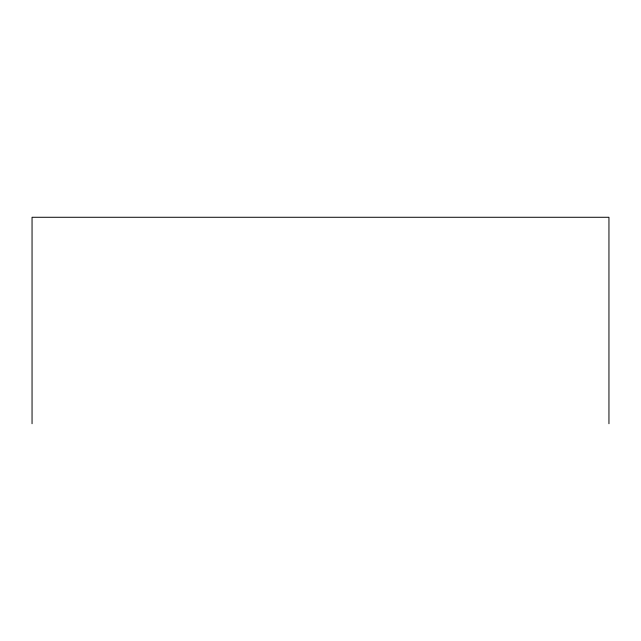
<?xml version="1.0" encoding="UTF-8"?>
<svg xmlns="http://www.w3.org/2000/svg" width="641" height="641" viewBox="0 0 641 641"><rect width="100%" height="100%" fill="white"/><g stroke="black" fill="none" stroke-linecap="round" stroke-linejoin="round"><path stroke-width="0.96" d="M608.95 423.725L608.95 217.275L32.05 217.275L32.05 423.725"/></g></svg>
